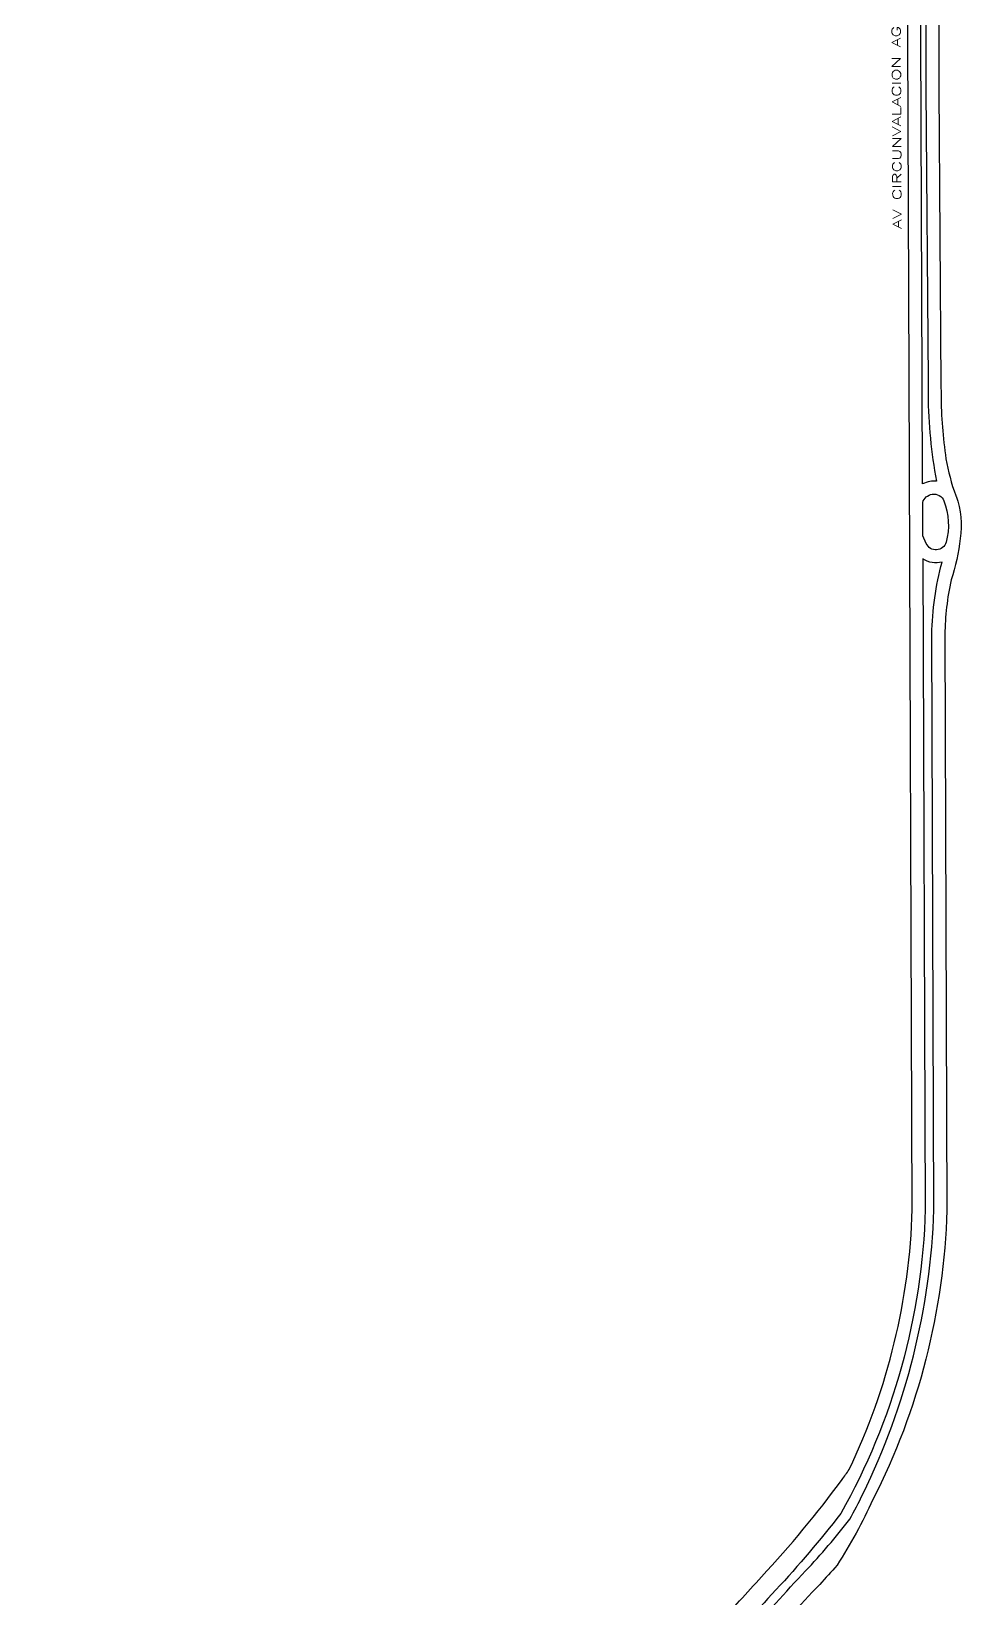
# Model space of a CAD drawing. Header units: millimetres. Extents: x 4374322 to 4409026, y 6503580 to 6534206.
# Drawn here: x 4378146 to 4379219, y 6523729 to 6525542 of the extents above; entities that cross this region are included whole.
import ezdxf

# ---------------------------------------------------------------- set-up
doc = ezdxf.new("R2010")
doc.units = ezdxf.units.MM
doc.layers.add('LINEA CALLE', color=252, linetype='Continuous')
doc.layers.add('NOMBRE CALLE', color=252, linetype='Continuous')
doc.styles.add('ROMANS', font='romans')

msp = doc.modelspace()

# ---------------------------------------------------------------- linework, layer by layer
at = {"layer": 'LINEA CALLE', "transparency": 33554687}
for points in [[(4379429.2, 6526363.9, 0.084823), (4379409.1, 6526317.5), (4379408.5, 6526315), (4379398.9, 6526259.5), (4379215.6, 6525816.4, 0.091105), (4379196.6, 6525701.9), (4379196.4, 6525634), (4379196.4, 6525634), (4379196.1, 6525474.6), (4379198.5, 6525133.7), (4379198.6, 6525121.3, 0.034281), (4379204.2, 6525047.4, 0.043435), (4379215.5, 6525005.2, -0.009713), (4379215.9, 6525004.2, -0.135088), (4379220.7, 6524955.4, -0.049159), (4379210.2, 6524907.3, 0.049137), (4379202.9, 6524844.2), (4379205.3, 6524178.2, -0.110569), (4379119.8, 6523843.4, -0.033494), (4379078.3, 6523767.5, -0.009737), (4379058.2, 6523745.4, 0.012931), (4378991.3, 6523671, 0.101103)], [(4377965.7, 6522429.5, 0.010615), (4377992.8, 6522461.2, 0.000624), (4378019.5, 6522493.8, 0.027367), (4378046.8, 6522529.9), (4378207.7, 6522743.5, 0.060993), (4378245, 6522810.7, -0.029709), (4378286.7, 6522875.7), (4378546.7, 6523220.8, -0.019179), (4378965.6, 6523726.2, -0.003395), (4378990.9, 6523754.2, 0.028422), (4379084.1, 6523866.6, 0.005246), (4379092.2, 6523878.2, 0.104803), (4379165.3, 6524179.1), (4379161.8, 6525143.1), (4379159.9, 6525632.1), (4379159.9, 6525632.1), (4379159.7, 6525690.1, -0.080414), (4379178.7, 6525816.4)], [(4379200.3, 6525816.4, 0.091398), (4379181.6, 6525701.9), (4379181.4, 6525633.2), (4379181.4, 6525633.2), (4379181.1, 6525474.6), (4379183.5, 6525137.5), (4379183.6, 6525121.2, 0.04509), (4379193.3, 6525021.6, 0.069845), (4379185.7, 6525021.3, 0.077011), (4379177.2, 6525018.4), (4379176.8, 6525139.3), (4379174.9, 6525632.9), (4379174.9, 6525632.9), (4379174.7, 6525690.2, -0.079972), (4379194, 6525816.4)], [(4379177.4, 6524958.3), (4379177.3, 6524997.1, -0.274272), (4379188.3, 6525006.5, -0.358776), (4379201.9, 6524998.8, -0.158598), (4379204.4, 6524951, -0.713326), (4379181.5, 6524949.5), (4379177.4, 6524958.3)], [(4378910.2, 6523606.7, -0.02591), (4379041.8, 6523760.9, 0.026451), (4379092.9, 6523820.8, 0.011333), (4379108.1, 6523849.9, 0.105838), (4379190.3, 6524178.6), (4379187.9, 6524844.3, -0.062617), (4379199.8, 6524928, -0.217741), (4379177.5, 6524931.6), (4379180.3, 6524178.9, -0.12152), (4379082.6, 6523827.3, -0.02218), (4379007.5, 6523739, 0.009795), (4378935.9, 6523657.7, 0.023131)]]:
    msp.add_lwpolyline(points, format="xyb", dxfattribs=at)

# ---------------------------------------------------------------- texts
at = {"layer": 'NOMBRE CALLE', "transparency": 33554687, "style": 'ROMANS', "width": 1.5}
msp.add_text('AV CIRCUNVALACION AGUSTIN TOSCO', height=10, rotation=90.304, dxfattribs=at).set_placement((4379152.8, 6525313.1))

doc.saveas('drawing.dxf')
